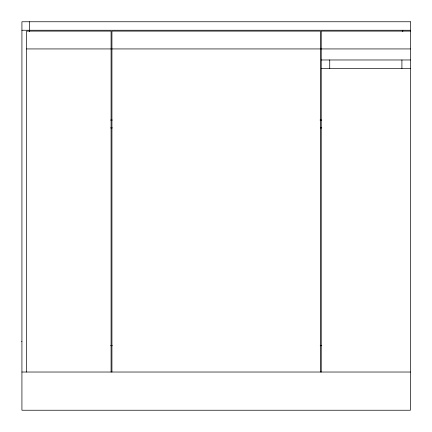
<?xml version="1.0" encoding="UTF-8"?>
<svg xmlns="http://www.w3.org/2000/svg" width="432" height="432" viewBox="0 0 432 432"><rect width="100%" height="100%" fill="white"/><g stroke="black" fill="none" stroke-linecap="round" stroke-linejoin="round"><path stroke-width="0.65" d="M21.924 30.251L410.4 30.251M410.4 31.104L321.241 31.104L321.241 372.028M26.595 48.935L111.083 48.935M111.931 48.935L320.393 48.935M321.241 48.935L410.4 48.935M321.241 59.972L410.4 59.972M321.241 68.461L410.4 68.461M110.549 120.047L112.277 120.047M320.047 120.047L321.775 120.047M110.549 127.904L112.363 127.904M320.425 127.904L321.775 127.904M21.6 341.464L21.924 341.464M110.549 345.703L112.363 345.703M320.182 345.703L321.775 345.703M21.924 372.028L410.4 372.028M402.759 30.251L402.759 31.601M401.911 59.972L401.911 68.461M329.735 59.972L329.735 68.461M320.393 372.028L320.393 31.104L111.931 31.104L111.931 372.028M111.083 372.028L111.083 31.104L26.595 31.104L26.595 372.028M29.565 21.762L29.565 31.601M410.4 21.762L21.924 21.762L21.924 410.238L410.4 410.238L410.4 21.762"/></g></svg>
